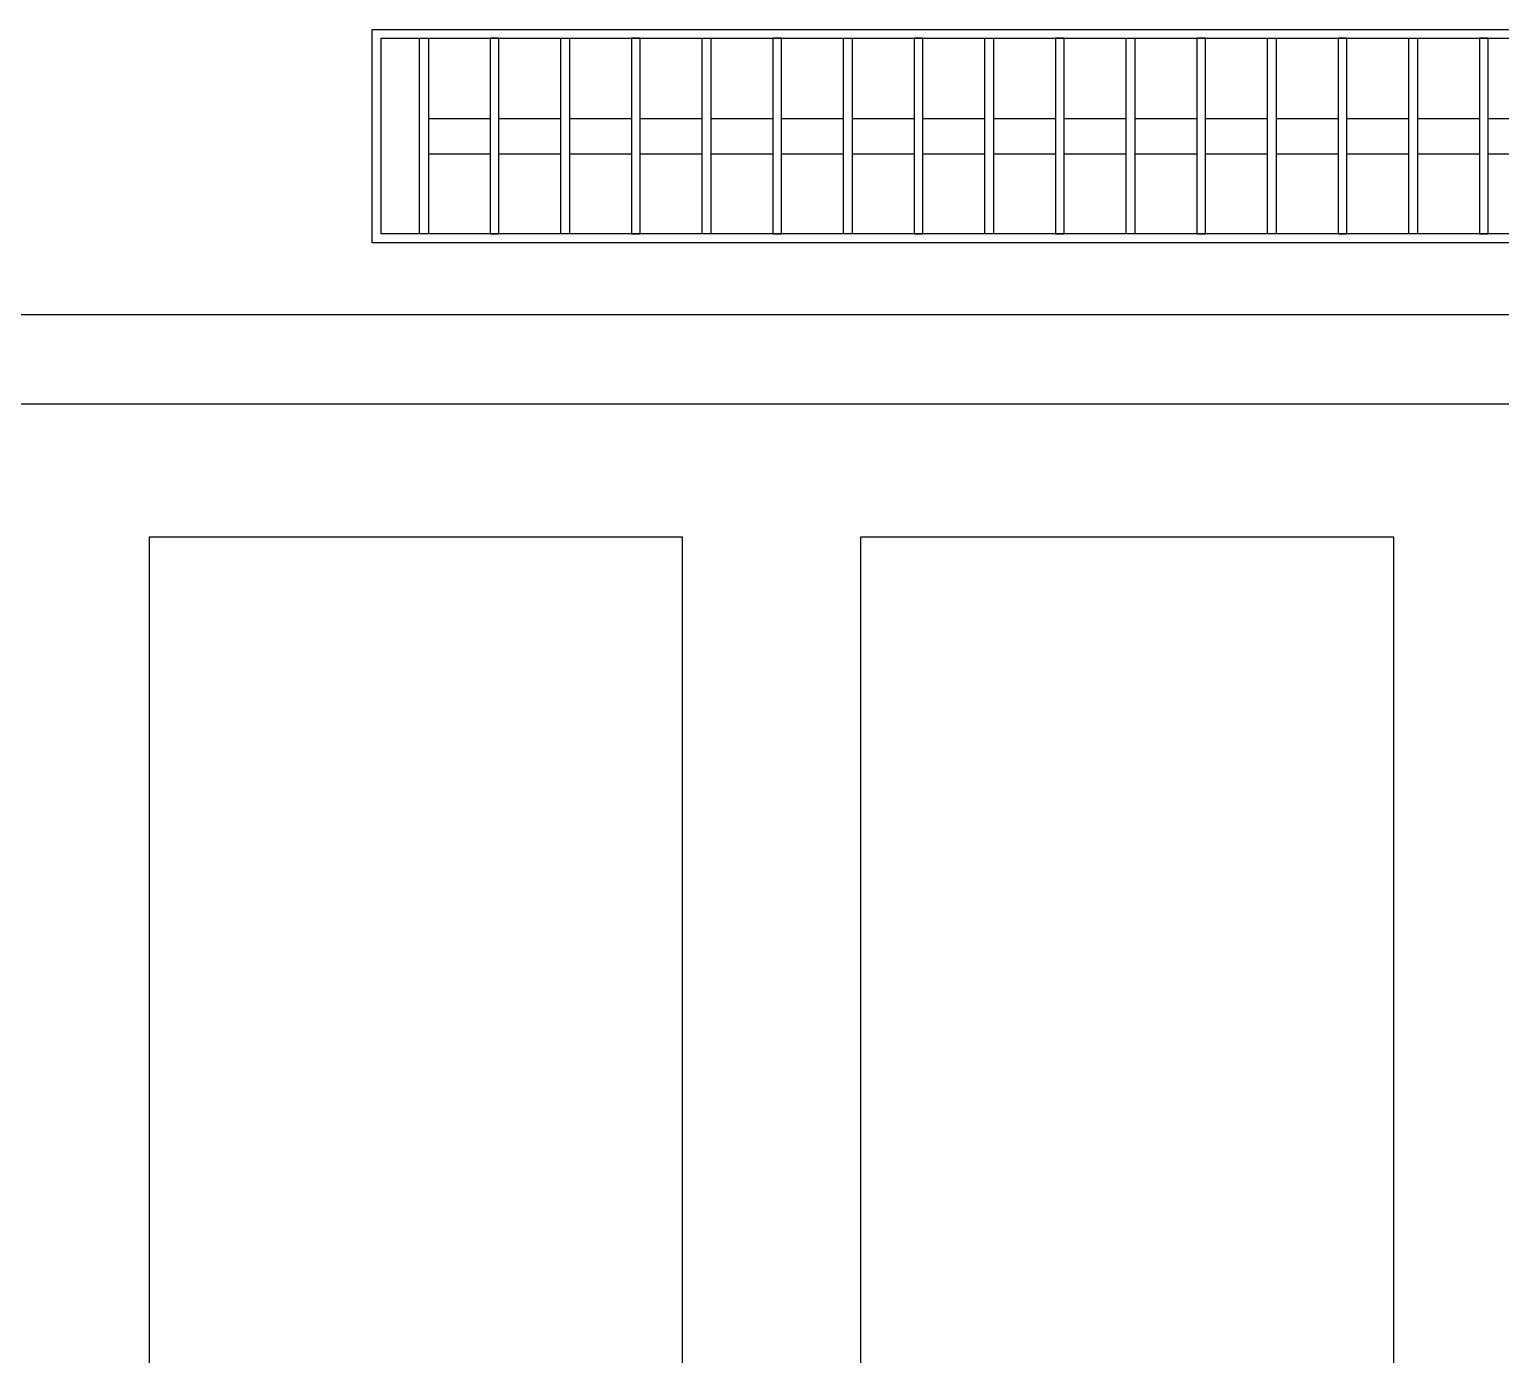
# Model space of a CAD drawing. Header units: millimetres. Extents: x -794334 to -714814, y -17806 to 22403.
# Drawn here: x -767099 to -766271, y -3256 to -2511 of the extents above; entities that cross this region are included whole.
import ezdxf
from ezdxf.xclip import XClip

# ---------------------------------------------------------------- set-up
doc = ezdxf.new("R2010")
doc.units = ezdxf.units.MM
doc.header["$XCLIPFRAME"] = 0
for name, color, linetype in [('000 - WIPEOUT', 250, 'Continuous'), ('001 - ASCESSORIES', 251, 'Continuous'), ('A04_TUBE SERIES', 2, 'Continuous'), ('A11_ALU.SOLID SHEET', 2, 'Continuous')]:
    doc.layers.add(name, color=color, linetype=linetype)

# ---------------------------------------------------------------- blocks, each defined once
blk = doc.blocks.new('*U1240')
at = {"color": 3}
for points in [[(-437.5, 2950), (437.5, 2950), (437.5, 2650), (-437.5, 2650)], [(-437.5, 2550), (437.5, 2550), (437.5, 2250), (-437.5, 2250)]]:
    blk.add_wipeout(points, dxfattribs=at).dxf.layer = '000 - WIPEOUT'
at = {"layer": 'A11_ALU.SOLID SHEET', "color": 0, "linetype": 'ByBlock'}
for points in [[(-437.5, 2650), (437.5, 2650), (437.5, 2950), (-437.5, 2950)], [(-437.5, 2250), (437.5, 2250), (437.5, 2550), (-437.5, 2550)]]:
    blk.add_lwpolyline(points, close=True, dxfattribs=at)
blk = doc.blocks.new('*U1630')
at = {"layer": 'A11_ALU.SOLID SHEET', "color": 0, "linetype": 'ByBlock', "rotation": 90}
blk.add_blockref('*U1240', (-19400, -6813), dxfattribs=at)
blk = doc.blocks.new('*U1450')
blk.add_attdef('EXTR.OVL-LENGTH_', (-25, -59.09), '', height=5)
blk.add_wipeout([(-25, -25), (25, 25), (25, 13422), (-25, 13472)]).dxf.layer = '000 - WIPEOUT'
at = {"layer": 'A04_TUBE SERIES', "color": 0}
blk.add_lwpolyline([(-25, -25), (25, 25), (25, 13422), (-25, 13472)], close=True, dxfattribs=at)
blk = doc.blocks.new('A$Ce4e27ef8')
at = {"layer": 'A04_TUBE SERIES', "color": 2, "rotation": 90}
blk.add_blockref('*U1450', (13472, 25), dxfattribs=at)
blk = doc.blocks.new('*U1623')
at = {"color": 1}
blk.add_wipeout([(625, -60), (-625, -60), (-625, 60), (625, 60)], dxfattribs=at).dxf.layer = '000 - WIPEOUT'
at = {"layer": '001 - ASCESSORIES', "color": 0}
blk.add_lwpolyline([(625, -60), (-625, -60), (-625, 60), (625, 60)], close=True, dxfattribs=at)
at = {"layer": '001 - ASCESSORIES'}
for points in [[(620, -55), (-620, -55), (-620, 55), (620, 55)], [(-593.5, -55), (-598.5, -55), (-598.5, 55), (-593.5, 55)], [(-558.77, -55), (-553.77, -55), (-553.77, 55), (-558.77, 55)], [(-514.03, -55), (-519.03, -55), (-519.03, 55), (-514.03, 55)], [(-479.3, -55), (-474.3, -55), (-474.3, 55), (-479.3, 55)], [(-434.57, -55), (-439.57, -55), (-439.57, 55), (-434.57, 55)], [(-399.83, -55), (-394.83, -55), (-394.83, 55), (-399.83, 55)], [(-355.1, -55), (-360.1, -55), (-360.1, 55), (-355.1, 55)], [(-320.37, -55), (-315.37, -55), (-315.37, 55), (-320.37, 55)], [(-275.63, -55), (-280.63, -55), (-280.63, 55), (-275.63, 55)], [(-240.9, -55), (-235.9, -55), (-235.9, 55), (-240.9, 55)], [(-196.17, -55), (-201.17, -55), (-201.17, 55), (-196.17, 55)], [(-161.43, -55), (-156.43, -55), (-156.43, 55), (-161.43, 55)], [(-116.7, -55), (-121.7, -55), (-121.7, 55), (-116.7, 55)], [(-81.97, -55), (-76.97, -55), (-76.97, 55), (-81.97, 55)], [(-37.23, -55), (-42.23, -55), (-42.23, 55), (-37.23, 55)], [(-2.5, -55), (2.5, -55), (2.5, 55), (-2.5, 55)]]:
    blk.add_lwpolyline(points, close=True, dxfattribs=at)
for points in [[(-593.5, 10), (-558.77, 10)], [(-553.77, 10), (-519.03, 10)], [(-514.03, 10), (-479.3, 10)], [(-474.3, 10), (-439.57, 10)], [(-434.57, 10), (-399.83, 10)], [(-394.83, 10), (-360.1, 10)], [(-355.1, 10), (-320.37, 10)], [(-315.37, 10), (-280.63, 10)], [(-275.63, 10), (-240.9, 10)], [(-235.9, 10), (-201.17, 10)], [(-196.17, 10), (-161.43, 10)], [(-156.43, 10), (-121.7, 10)], [(-116.7, 10), (-81.97, 10)], [(-76.97, 10), (-42.23, 10)], [(-37.23, 10), (-2.5, 10)], [(2.5, 10), (37.23, 10)], [(-593.5, -10), (-558.77, -10)], [(-553.77, -10), (-519.03, -10)], [(-514.03, -10), (-479.3, -10)], [(-474.3, -10), (-439.57, -10)], [(-434.57, -10), (-399.83, -10)], [(-394.83, -10), (-360.1, -10)], [(-355.1, -10), (-320.37, -10)], [(-315.37, -10), (-280.63, -10)], [(-275.63, -10), (-240.9, -10)], [(-235.9, -10), (-201.17, -10)], [(-196.17, -10), (-161.43, -10)], [(-156.43, -10), (-121.7, -10)], [(-116.7, -10), (-81.97, -10)], [(-76.97, -10), (-42.23, -10)], [(-37.23, -10), (-2.5, -10)], [(2.5, -10), (37.23, -10)]]:
    blk.add_lwpolyline(points, dxfattribs=at)
blk = doc.blocks.new('*U1629')
at = {"layer": 'A11_ALU.SOLID SHEET'}
blk.add_blockref('A$Ce4e27ef8', (-23950, -6300.5), dxfattribs=at)
blk.add_blockref('*U1623', (-21599.5, -6150))

msp = doc.modelspace()

# ---------------------------------------------------------------- block references
at = {"layer": 'A11_ALU.SOLID SHEET'}
ref = msp.add_blockref('*U1630', (-744681.24, 3579.02), dxfattribs=at)
XClip(ref).set_block_clipping_path([(-45802.4668593339, -9620.0029952967), (23702.8690583039, 10334.9999958097)])

# ---------------------------------------------------------------- next in the draw order: block references
ref = msp.add_blockref('*U1629', (-744681.24, 3579.02))
XClip(ref).set_block_clipping_path([(-45802.4668593339, -9620.0029952967), (23702.8690583039, 10334.9999958097)])

doc.saveas('drawing.dxf')
